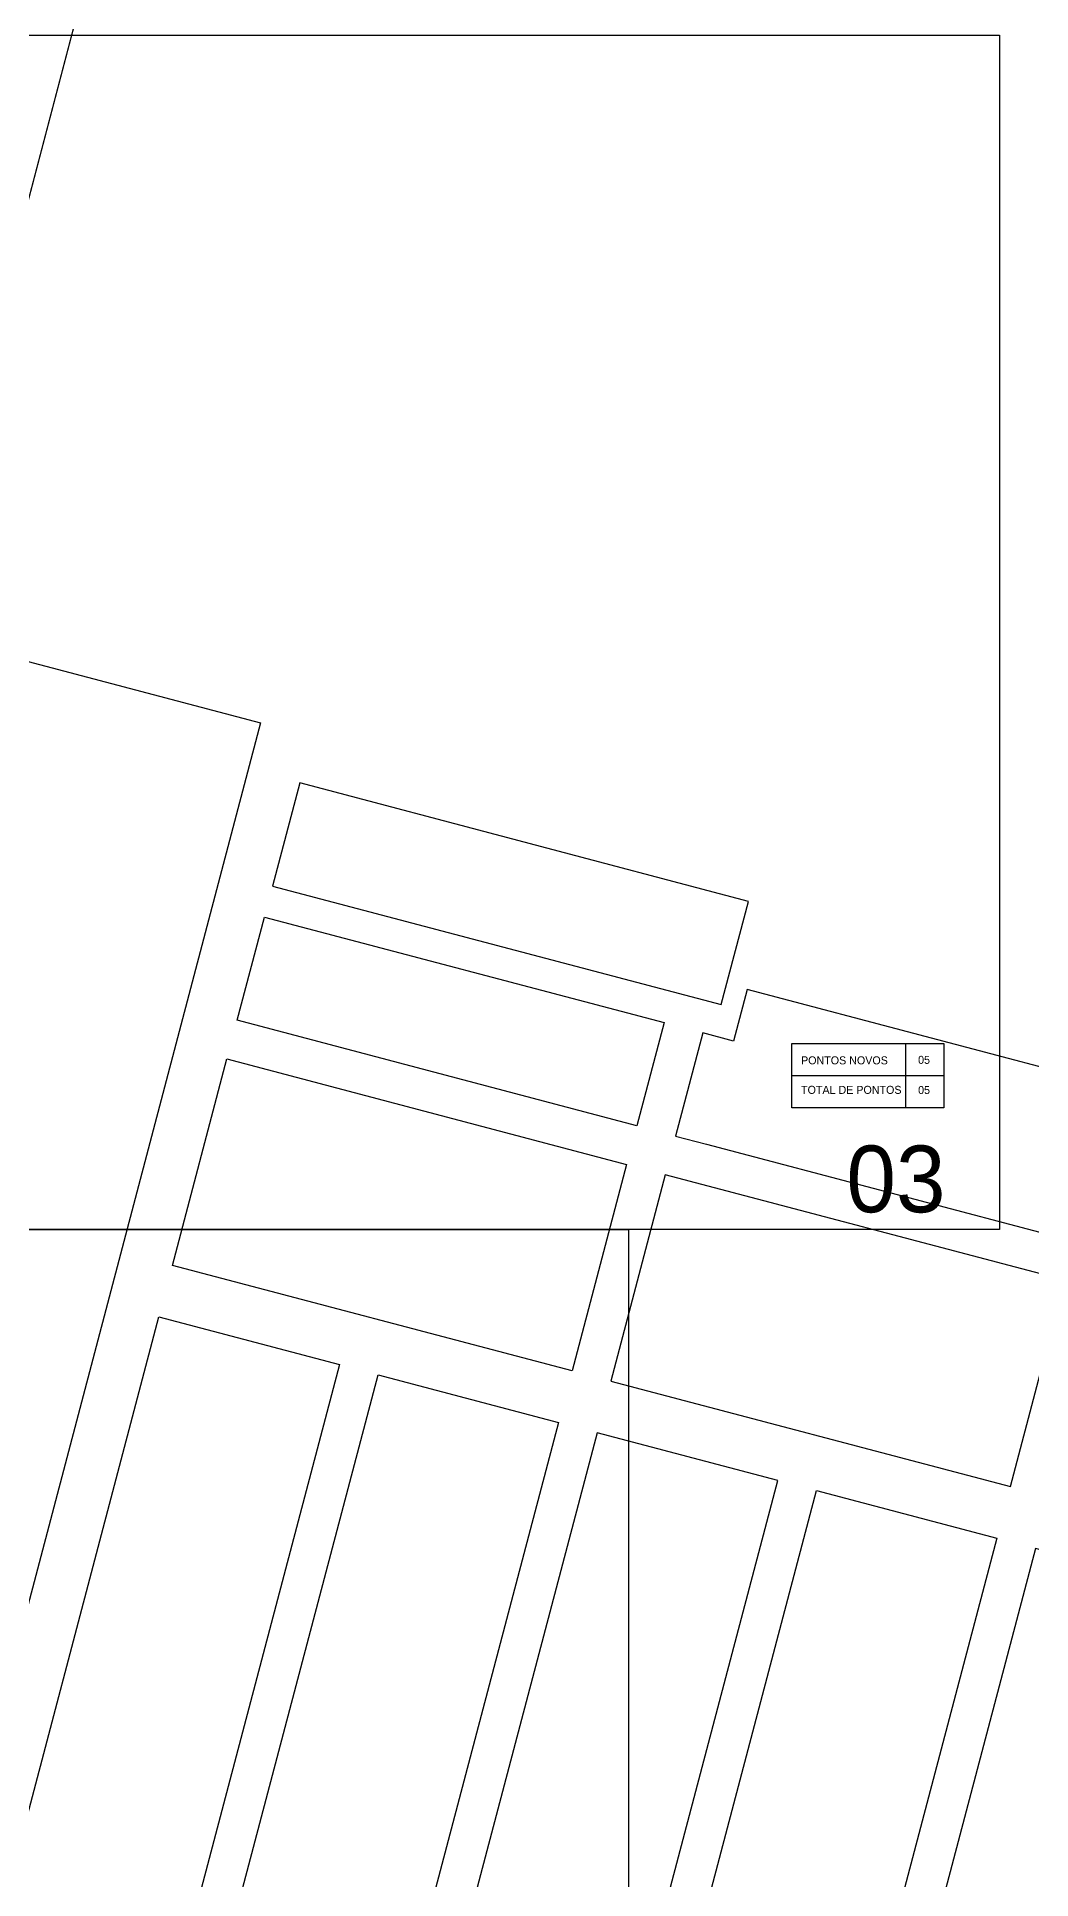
# Model space of a CAD drawing. Header units: millimetres. Extents: x -215 to 3236, y 776 to 3361.
# Drawn here: x 1777 to 2149, y 1771 to 2462 of the extents above; entities that cross this region are included whole.
import ezdxf
from ezdxf.enums import TextEntityAlignment as Align

# ---------------------------------------------------------------- set-up
doc = ezdxf.new("R2010")
doc.units = ezdxf.units.MM
doc.linetypes.add('DASHEDX2', pattern=[38.1, 25.4, -12.7])
doc.layers.add('Estradas Geral -Dezembro 2017$0$QUADRAS', color=8, linetype='Continuous')
doc.layers.add('Loc. Geo', color=240, linetype='Continuous')
doc.layers.add('faixa n edificavel', color=7, linetype='DASHEDX2', true_color=0x7aafdf)
doc.styles.add('Letra Tecnica', font='GOTHIC.TTF')

# ---------------------------------------------------------------- blocks, each defined once
blk = doc.blocks.new('Estradas Geral -Dezembro 2017$0$camping club')
at = {"layer": 'Estradas Geral -Dezembro 2017$0$QUADRAS'}
blk.add_lwpolyline([(668836.3, 8706808.4), (668896.44, 8707036.21), (669017.3, 8707004.31), (668887.13, 8706511.2), (668766.27, 8706543.1), (668896.44, 8707036.21)], dxfattribs=at)
for points in [[(669032.04, 8706981.8), (669021.83, 8706943.12), (669190.07, 8706898.71), (669200.28, 8706937.39)], [(669018.77, 8706931.52), (669168.64, 8706891.96), (669158.43, 8706853.29), (669008.56, 8706892.85)], [(669199.85, 8706904.41), (669194.74, 8706885.07), (669183.14, 8706888.13), (669172.93, 8706849.46), (669184.53, 8706846.39), (669322.8, 8706809.9), (669338.11, 8706867.91)], [(669004.73, 8706878.34), (669154.6, 8706838.78), (669134.18, 8706761.43), (668984.31, 8706800.99)], [(669169.1, 8706834.95), (669148.68, 8706757.6), (669298.55, 8706718.04), (669318.97, 8706795.39)], [(668979.21, 8706781.66), (669046.89, 8706763.79), (668974.15, 8706488.23), (668906.47, 8706506.09)], [(669061.39, 8706759.96), (669129.08, 8706742.09), (669056.33, 8706466.53), (668988.65, 8706484.4)], [(669143.58, 8706738.27), (669070.84, 8706462.71), (669138.52, 8706444.84), (669211.26, 8706720.4)], [(669225.76, 8706716.57), (669293.44, 8706698.71), (669220.7, 8706423.14), (669153.02, 8706441.01)], [(669307.95, 8706694.88), (669235.21, 8706419.32), (669302.89, 8706401.45), (669375.63, 8706677.01)]]:
    blk.add_lwpolyline(points, close=True, dxfattribs=at)
blk = doc.blocks.new('*U51')
blk.add_line((747.17, 45.69), (747.17, 69.74))
for points in [[(0, 447.69), (782.35, 447.69), (782.35, 0), (0, 0)], [(704.47, 69.74), (761.4, 69.74), (761.4, 45.69), (704.47, 45.69)]]:
    blk.add_lwpolyline(points, close=True)
blk.add_lwpolyline([(704.47, 57.72), (732.93, 57.72), (761.4, 57.72)])
at = {"color": 252, "char_height": 3, "attachment_point": 1, "style": 'Letra Tecnica'}
for s, insert in [('PONTOS NOVOS', (707.92, 64.94)), ('TOTAL DE PONTOS', (707.92, 53.88))]:
    blk.add_mtext_dynamic_manual_height_columns(s, width=42.7002, gutter_width=6.5, heights=[0], dxfattribs=dict(at, insert=insert))
at = {"color": 252, "style": 'Letra Tecnica'}
for tag, p in [('NP', (751.81, 65.13)), ('NT', (751.81, 53.82))]:
    blk.add_attdef(tag, text='', height=3, dxfattribs=at).set_placement(p, align=Align.TOP_LEFT)
at = {"style": 'Letra Tecnica'}
blk.add_attdef('N', text='', height=25, dxfattribs=at).set_placement((724.91, 31.49), align=Align.TOP_LEFT)

msp = doc.modelspace()

# ---------------------------------------------------------------- linework, layer by layer
at = {"layer": 'faixa n edificavel', "color": 143, "true_color": 0x7aafdf, "const_width": 0.5}
msp.add_lwpolyline([(2027.678, 3357.683), (2027.362, 3356.478), (1929.622, 2984.286), (1865.06, 2742.482), (1811.993, 2547.494), (1717.221, 2186.59), (1688.846, 2079.262), (1678.755, 2033.98), (1656.08, 1941.809), (1629.569, 1841.735), (1591.656, 1695.971), (1533.587, 1476.216), (1478.372, 1268.233), (1429.917, 1083.923)], dxfattribs=at)

# ---------------------------------------------------------------- block references
msp.add_blockref('*U51', (1355.222, 2014.622)).add_auto_attribs({'N': '03', 'NP': '05', 'NT': '05'})
msp.add_blockref('*U51', (1216.023, 1566.934))
at = {"layer": 'Loc. Geo'}
msp.add_blockref('Estradas Geral -Dezembro 2017$0$camping club', (-667156.879, -8704799.763), dxfattribs=at)

doc.saveas('drawing.dxf')
